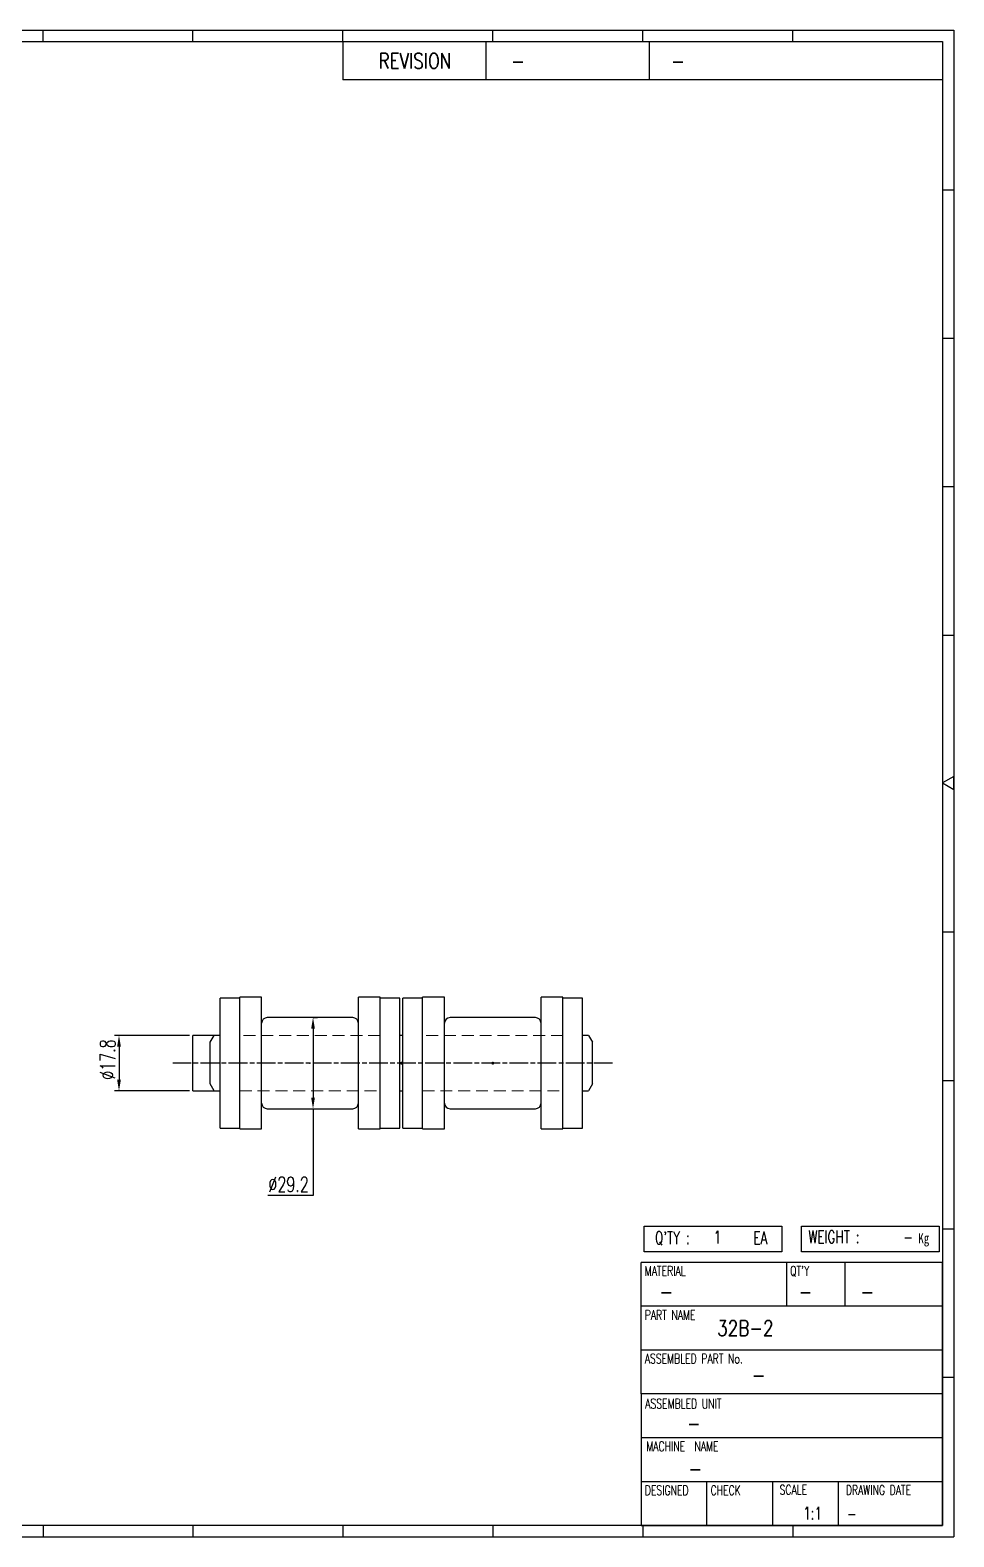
# Model space of a CAD drawing. Header units: millimetres. Extents: x 3536 to 4216, y -47 to 436.
# Drawn here: x 3919.7 to 4215.6, y -47.1 to 435.7 of the extents above; entities that cross this region are included whole.
import ezdxf
from ezdxf.enums import TextEntityAlignment as Align

# ---------------------------------------------------------------- set-up
doc = ezdxf.new("R2010")
doc.units = ezdxf.units.MM
doc.linetypes.add('AM_ISO08W050', pattern=[18, 12, -1.5, 3, -1.5])
doc.linetypes.add('HIDDEN', pattern=[9.525, 6.35, -3.175])
doc.layers.get('Defpoints').update_dxf_attribs({"color": 80})
for name, color, linetype, lineweight in [('2d ConnectionPoints', 7, 'Continuous', 50), ('CL1', 140, 'AM_ISO08W050', 25), ('HL3', 1, 'HIDDEN', 0)]:
    doc.layers.add(name, color=color, linetype=linetype, lineweight=lineweight)
doc.layers.add('S-DIM', color=40, linetype='Continuous')
doc.layers.add('TITLE', color=7, linetype='Continuous')
doc.styles.add('HAN', font='ROMANS.shx', dxfattribs={"width": 0.7, "bigfont": 'whgtxt.shx'})
doc.styles.add('HKD_ST2', font='romans.shx', dxfattribs={"width": 0.7, "height": 4, "bigfont": '@extfont2.shx'})
doc.styles.add('HSG', font='SIMPLEX.shx', dxfattribs={"width": 0.7, "bigfont": 'HSG.shx'})
doc.dimstyles.new('APP2.0', dxfattribs={"dimscale": 2, "dimtxt": 2.4, "dimasz": 1.8, "dimexe": 0.7, "dimexo": 0.5, "dimgap": 0.6, "dimtad": 1, "dimtoh": 1, "dimdec": 1, "dimrnd": 0.01, "dimzin": 9, "dimdsep": 46, "dimtxsty": 'HSG', "dimcen": 0, "dimclrd": 1, "dimclre": 1, "dimclrt": 256, "dimazin": 2, "dimtp": 1, "dimtm": 1, "dimtfac": 0.5, "dimtdec": 1, "dimtofl": 0, "dimtmove": 0, "dimatfit": 3, "dimfxl": 0, "dimtvp": 1, "dimtolj": 2, "dimlwd": -1, "dimlwe": -1, "dimarcsym": 0})

# ---------------------------------------------------------------- blocks, each defined once
blk = doc.blocks.new('MAST')
at = {"color": 140}
for p, q in [((0, 90.118), (80.15, 90.118)), ((80.15, 90.118), (80.15, 33.191)), ((57.068, 89.693), (57.068, 88.246)), ((62.47, 89.693), (62.47, 88.246)), ((68.635, 89.693), (68.635, 88.246)), ((79.725, 88.246), (57.068, 88.246)), ((68.449, 43.961), (68.449, 44.936)), ((68.449, 44.936), (73.654, 44.936)), ((73.654, 44.936), (73.654, 43.961)), ((74.39, 43.961), (74.39, 44.936)), ((74.39, 44.936), (79.595, 44.936)), ((79.595, 44.936), (79.595, 43.961)), ((73.654, 43.961), (68.449, 43.961)), ((79.595, 43.961), (74.39, 43.961)), ((68.336, 38.59), (68.336, 43.563)), ((79.725, 43.563), (68.336, 43.563)), ((73.827, 43.563), (73.827, 41.905)), ((76.037, 43.563), (76.037, 41.905)), ((79.725, 38.59), (79.725, 43.563)), ((79.725, 41.905), (68.336, 41.905)), ((79.725, 40.248), (68.336, 40.248)), ((68.336, 38.59), (68.336, 33.616)), ((79.725, 38.59), (68.336, 38.59)), ((79.725, 33.616), (79.725, 38.59)), ((79.725, 36.932), (68.336, 36.932)), ((79.725, 35.274), (68.336, 35.274)), ((70.822, 33.616), (70.822, 35.274)), ((73.309, 33.616), (73.309, 35.274)), ((75.796, 33.616), (75.796, 35.274)), ((68.336, 33.616), (79.725, 33.616)), ((0, 33.191), (80.15, 33.191))]:
    blk.add_line(p, q, dxfattribs=at)
for p, q in [((45.739, 89.693), (45.739, 90.118)), ((51.404, 89.693), (51.404, 90.118)), ((57.068, 89.693), (57.068, 90.118)), ((62.732, 89.693), (62.732, 90.118)), ((68.397, 89.693), (68.397, 90.118)), ((74.061, 89.693), (74.061, 90.118)), ((79.725, 84.085), (80.15, 84.085)), ((79.725, 78.478), (80.15, 78.478)), ((79.725, 72.87), (80.15, 72.87)), ((79.725, 67.262), (80.15, 67.262)), ((79.725, 56.047), (80.15, 56.047)), ((79.725, 50.439), (80.15, 50.439)), ((79.725, 44.832), (80.15, 44.832)), ((79.725, 39.224), (80.15, 39.224)), ((45.739, 33.616), (45.739, 33.191)), ((51.404, 33.616), (51.404, 33.191)), ((57.068, 33.616), (57.068, 33.191)), ((62.732, 33.616), (62.732, 33.191)), ((68.397, 33.616), (68.397, 33.191)), ((74.061, 33.616), (74.061, 33.191))]:
    blk.add_line(p, q)
blk.add_lwpolyline([(0.425, 89.693), (79.725, 89.693), (79.725, 33.616), (0.425, 33.616)], close=True, dxfattribs=at)
blk.add_lwpolyline([(79.725, 61.679), (80.15, 61.433), (80.15, 61.924)], close=True)
for s, height, style, width, p in [('REVISION', 0.5806, 'HAN', 0.8, (58.415, 88.664)), ('-', 0.581, 'HAN', 0.8, (63.426, 88.664)), ('-', 0.581, 'HAN', 0.8, (69.468, 88.664)), ("Q'TY : ", 0.4746, 'HKD_ST2', 0.7, (68.857, 44.253)), ('1', 0.475, 'HKD_ST2', 0.7, (71.071, 44.275)), ('EA', 0.4746, 'HKD_ST2', 0.7, (72.578, 44.253)), ('WEIGHT : ', 0.4746, 'HKD_ST2', 0.7, (74.65, 44.286)), ('-', 0.581, 'HAN', 0.8, (69.029, 42.157)), ('-', 0.581, 'HAN', 0.8, (74.289, 42.157)), ('-', 0.581, 'HAN', 0.8, (76.623, 42.157)), ('-', 0.581, 'HAN', 0.8, (72.515, 39.013)), ('-', 0.581, 'HAN', 0.8, (70.067, 37.189)), ('-', 0.581, 'HAN', 0.8, (70.126, 35.48)), ('1:1', 0.4746, 'HKD_ST2', 0.7, (74.458, 33.848)), ('-', 0.475, 'HKD_ST2', 0.7, (76.112, 33.837))]:
    blk.add_text(s, height=height, dxfattribs=dict(style=style, width=width)).set_placement(p)
at = {"style": 'HKD_ST2', "width": 0.7}
blk.add_text('-', height=0.475, dxfattribs=at).set_placement((78.613, 44.286), align=Align.RIGHT)
at = {"color": 254, "style": 'HKD_ST2', "width": 0.7}
for s, height, p in [('MATERIAL', 0.3651, (68.474, 43.425)), ("QT'Y", 0.3651, (73.965, 43.425)), ('PART NAME', 0.3651, (68.474, 41.756)), ('ASSEMBLED PART No.', 0.36511, (68.474, 40.109)), ('ASSEMBLED UNIT', 0.36511, (68.49, 38.408)), ('MACHINE  NAME', 0.36511, (68.532, 36.794)), ('DESIGNED', 0.3651, (68.474, 35.136)), ('CHECK', 0.3651, (70.961, 35.136)), ('SCALE', 0.3651, (73.566, 35.153)), ('DRAWING DATE', 0.36511, (76.071, 35.141))]:
    blk.add_text(s, height=height, dxfattribs=at).set_placement(p, align=Align.TOP_LEFT)
at = {"layer": 'TITLE', "width": 0.8}
blk.add_text('Kg', height=0.3789, dxfattribs=at).set_placement((78.807, 44.286))
blk = doc.blocks.new('*D17')
at = {"layer": 'Defpoints', "color": 0, "transparency": 16777216}
for p in [(3971.76, 113.62), (3948.13, 95.81), (3971.76, 95.81)]:
    blk.add_point(p, dxfattribs=at)
at = {"layer": 'S-DIM', "color": 1, "transparency": 16777216}
for p, q in [((3970.76, 113.62), (3946.73, 113.62)), ((3948.13, 110.02), (3948.13, 99.41)), ((3970.76, 95.81), (3946.73, 95.81))]:
    blk.add_line(p, q, dxfattribs=at)
for points in [[(3947.53, 110.02), (3948.73, 110.02), (3948.13, 113.62)], [(3947.53, 99.41), (3948.73, 99.41), (3948.13, 95.81)]]:
    blk.add_solid(points, dxfattribs=at)
at = {"layer": 'S-DIM', "transparency": 16777216, "insert": (3944.53, 105.87), "char_height": 4.8, "attachment_point": 5, "rotation": 90, "style": 'HSG'}
blk.add_mtext('\\A2;%%c17.8', dxfattribs=at)
blk = doc.blocks.new('*D18')
at = {"layer": 'Defpoints', "color": 0, "transparency": 16777216}
for p in [(4009.33, 119.32), (4009.33, 90.11), (4010.3, 90.11)]:
    blk.add_point(p, dxfattribs=at)
at = {"layer": 'S-DIM', "color": 1, "transparency": 16777216}
for p, q in [((4010.33, 119.32), (4011.7, 119.32)), ((4010.3, 115.72), (4010.3, 93.71)), ((4010.3, 90.11), (4010.3, 62.26)), ((4010.33, 90.11), (4011.7, 90.11)), ((4010.3, 62.26), (3995.82, 62.26))]:
    blk.add_line(p, q, dxfattribs=at)
for points in [[(4009.7, 115.72), (4010.9, 115.72), (4010.3, 119.32)], [(4009.7, 93.71), (4010.9, 93.71), (4010.3, 90.11)]]:
    blk.add_solid(points, dxfattribs=at)
at = {"layer": 'S-DIM', "transparency": 16777216, "insert": (4002.46, 65.86), "char_height": 4.8, "attachment_point": 5, "style": 'HSG'}
blk.add_mtext('\\A2;%%c29.2', dxfattribs=at)

msp = doc.modelspace()

# ---------------------------------------------------------------- linework, layer by layer
for p, q in [((3993.84, 125.82), (3986.84, 125.82)), ((3986.84, 83.62), (3986.84, 125.82)), ((3993.84, 83.62), (3993.84, 125.82)), ((4031.83, 125.82), (4024.83, 125.82)), ((4024.83, 83.62), (4024.83, 125.82)), ((4031.83, 83.62), (4031.83, 125.82)), ((4052.39, 125.82), (4045.39, 125.82)), ((4045.39, 83.62), (4045.39, 125.82)), ((4052.39, 83.62), (4052.39, 125.82)), ((4090.38, 125.82), (4083.38, 125.82)), ((4083.38, 83.62), (4083.38, 125.82)), ((4090.38, 83.62), (4090.38, 125.82)), ((3986.84, 125.52), (3980.54, 125.52)), ((3980.54, 83.92), (3980.54, 125.52)), ((4038.13, 125.52), (4031.83, 125.52)), ((4038.13, 83.92), (4038.13, 125.52)), ((4045.39, 125.52), (4039.09, 125.52)), ((4039.09, 83.92), (4039.09, 125.52)), ((4096.68, 125.52), (4090.38, 125.52)), ((4096.68, 83.92), (4096.68, 125.52)), ((4023.02, 119.32), (3995.65, 119.32)), ((4081.57, 119.32), (4054.2, 119.32)), ((3971.76, 95.81), (3971.76, 113.62)), ((3978.64, 113.62), (3971.76, 113.62)), ((3977.36, 111.4), (3978.64, 113.62)), ((3977.36, 98.04), (3977.36, 111.4)), ((3980.54, 113.62), (3978.64, 113.62)), ((4039.09, 113.62), (4038.13, 113.62)), ((4098.57, 113.62), (4096.68, 113.62)), ((4098.57, 113.62), (4099.86, 111.4)), ((4099.86, 98.04), (4099.86, 111.4)), ((3978.64, 95.81), (3977.36, 98.04)), ((4099.86, 98.04), (4098.57, 95.81)), ((3971.76, 95.81), (3978.64, 95.81)), ((3978.64, 95.81), (3980.54, 95.81)), ((4038.13, 95.81), (4039.09, 95.81)), ((4096.68, 95.81), (4098.57, 95.81)), ((3995.65, 90.11), (4023.02, 90.11)), ((4054.2, 90.11), (4081.57, 90.11)), ((3980.54, 83.92), (3986.84, 83.92)), ((3986.84, 83.62), (3993.84, 83.62)), ((4024.83, 83.62), (4031.83, 83.62)), ((4031.83, 83.92), (4038.13, 83.92)), ((4039.09, 83.92), (4045.39, 83.92)), ((4045.39, 83.62), (4052.39, 83.62)), ((4083.38, 83.62), (4090.38, 83.62)), ((4090.38, 83.92), (4096.68, 83.92))]:
    msp.add_line(p, q)
for centre, start, end in [((3995.65, 117.51), 90, 180), ((4023.02, 117.51), 0, 90), ((4054.2, 117.51), 90, 180), ((4081.57, 117.51), 0, 90), ((3995.65, 91.93), 180, 270), ((4023.02, 91.93), 270, 0), ((4054.2, 91.93), 180, 270), ((4081.57, 91.93), 270, 0)]:
    msp.add_arc(centre, 1.81, start, end)
at = {"layer": '2d ConnectionPoints'}
for p in [(4038.61, 104.72), (4067.88, 104.72), (4067.88, 104.72)]:
    msp.add_point(p, dxfattribs=at)
at = {"layer": 'CL1', "ltscale": 0.5}
msp.add_line((4106.26, 104.72), (3965.35, 104.72), dxfattribs=at)
msp.add_point((4009.33, 104.72), dxfattribs=at)
msp.add_point((4009.33, 104.72), dxfattribs=at)
at = {"layer": 'HL3', "ltscale": 0.6}
for p, q in [((4031.83, 113.62), (3986.84, 113.62)), ((4090.38, 113.62), (4045.39, 113.62)), ((3986.84, 95.81), (4031.83, 95.81)), ((4045.39, 95.81), (4090.38, 95.81))]:
    msp.add_line(p, q, dxfattribs=at)

# ---------------------------------------------------------------- block references
at = {"color": 140, "xscale": 8.481194722674443, "yscale": 8.481194722674443, "zscale": 8.481194722674443}
msp.add_blockref('MAST', (3535.87, -328.58), dxfattribs=at)

# ---------------------------------------------------------------- texts
at = {"style": 'HAN', "width": 0.8}
msp.add_text('32B-2', height=4.924, dxfattribs=at).set_placement((4139.8, 17.33))

# ---------------------------------------------------------------- dimensions: what is measured, and where the dimension line sits
at = {"layer": 'S-DIM'}
for base, p1, p2, picture, middle in [((4010.3, 90.11), (4009.33, 119.32), (4009.33, 90.11), '*D18', (4002.46, 62.26)), ((3948.13, 95.81), (3971.76, 113.62), (3971.76, 95.81), '*D17', (3948.13, 105.87))]:
    dim = msp.add_linear_dim(base=base, p1=p1, p2=p2, angle=90, text='%%c<>', dimstyle='APP2.0', dxfattribs=at)
    dim.commit()
    dim.dimension.update_dxf_attribs({"geometry": picture, "text_midpoint": middle, "dimtype": 128})

doc.saveas('drawing.dxf')
